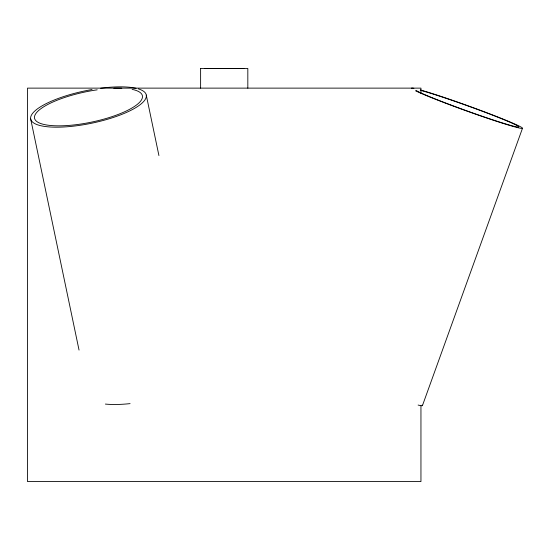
<?xml version="1.0" encoding="UTF-8"?>
<svg xmlns="http://www.w3.org/2000/svg" width="550" height="550" viewBox="0 0 550 550"><rect width="100%" height="100%" fill="white"/><g stroke="black" fill="none" stroke-linecap="round" stroke-linejoin="round"><path stroke-width="0.82" d="M422.448 405.577L522.486 128.287M204.559 68.427L243.891 68.427M200.626 68.454L247.823 68.454L247.83 88.179M146.259 95.047L158.922 155.547M30.683 118.999L79.042 350.075M420.949 93.28L420.949 88.124L27.5 88.124L27.5 481.573L420.949 481.573L420.949 405.976M200.619 68.454L200.619 88.179M422.159 405.116A59.015 2.667 19.8 0 1 418.117 405.061M420.276 90.289A55.083 2.489 19.8 0 1 502.459 119.089A55.083 2.489 19.8 0 1 492.319 119.68A55.083 2.489 19.8 0 1 416.24 90.523M420.351 89.925A59.015 2.667 19.8 0 1 505.993 120.271A59.015 2.667 19.8 0 1 497.695 121.667A59.015 2.667 19.8 0 1 415.436 90.75M411.455 88.275A59.015 2.667 19.8 0 1 413.896 88.309M130.082 403.624A59.015 16.514 -11.8 0 1 105.38 404.071M132.124 89.375A55.083 15.414 -11.8 0 1 107.786 117.989A55.083 15.414 -11.8 0 1 34.746 118.944A55.083 15.414 -11.8 0 1 97.192 89.829M113.836 88.268A55.083 15.414 -11.8 0 1 121.791 88.241M138.428 88.914A59.015 16.514 -11.8 0 1 107.339 119.316A59.015 16.514 -11.8 0 1 31.137 120.312A59.015 16.514 -11.8 0 1 92.036 89.526M100.671 88.213A59.015 16.514 -11.8 0 1 136.084 88.296"/></g></svg>
